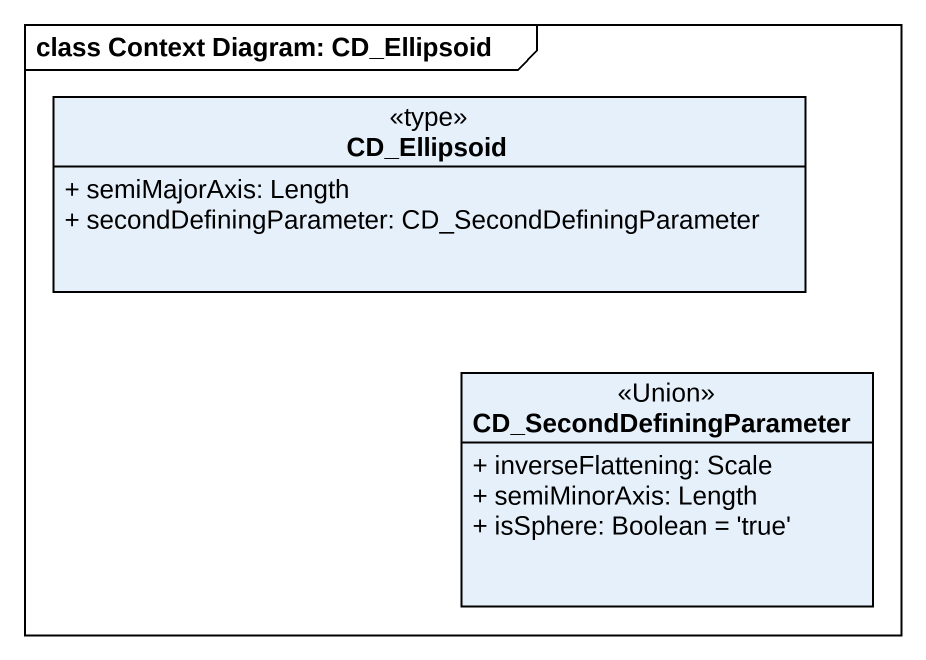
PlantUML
@startuml
mainframe class Context Diagram: CD_Ellipsoid
hide circle
hide empty members
skinparam classAttributeIconSize 0
class CD_Ellipsoid <<type>> {
  + semiMajorAxis: Length
  + secondDefiningParameter: CD_SecondDefiningParameter
}
class CD_SecondDefiningParameter <<Union>> {
  + inverseFlattening: Scale
  + semiMinorAxis: Length
  + isSphere: Boolean = 'true'
}
@enduml
